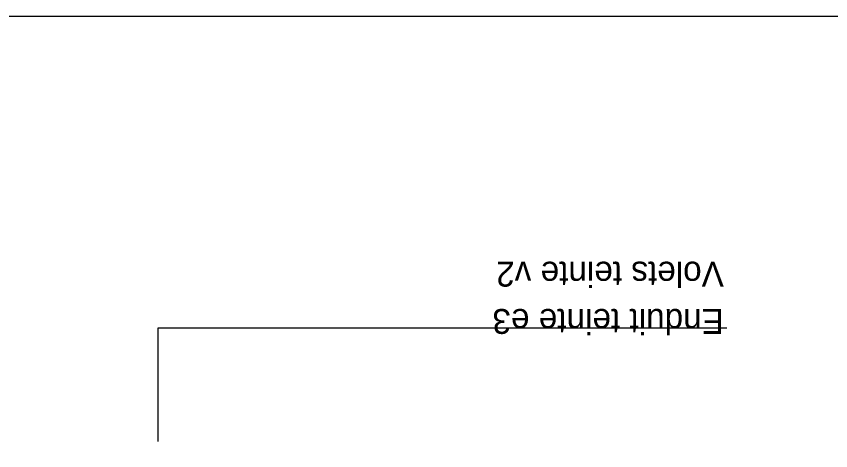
# Model space of a CAD drawing. Header units: metres. Extents: x 44.2 to 128.2, y -61.8 to 3.
# Drawn here: x 70.78 to 77.32, y -6.28 to -2.79 of the extents above; entities that cross this region are included whole.
import ezdxf

# ---------------------------------------------------------------- set-up
doc = ezdxf.new("R2010")
doc.units = ezdxf.units.M
doc.header["$MEASUREMENT"] = 0
doc.layers.add('Calque Commun', color=7, linetype='Continuous')
doc.layers.add('Textes', color=7, linetype='Continuous')
doc.styles.add('Century Gothic4', font='GOTHIC.TTF', dxfattribs={"height": 0.2})

msp = doc.modelspace()

# ---------------------------------------------------------------- linework, layer by layer
at = {"layer": 'Calque Commun', "color": 5, "linetype": 'Continuous', "lineweight": 20}
msp.add_polyline3d([(76.4855, -5.2967, 0), (71.9139, -5.2967, 0), (71.9139, -6.2072, 0)], dxfattribs=at)

# ---------------------------------------------------------------- texts
at = {"layer": 'Textes', "color": 5, "linetype": 'ByBlock', "lineweight": -2, "insert": (76.4607, -4.7599), "char_height": 0.2, "attachment_point": 7, "rotation": 180, "line_spacing_factor": 1.14, "style": 'Century Gothic4'}
msp.add_mtext('Enduit teinte e3\\PVolets teinte v2', dxfattribs=at)

# ---------------------------------------------------------------- meshes
at = {"layer": 'Calque Commun', "color": 7, "linetype": 'Continuous', "lineweight": 5}
mesh = msp.add_polyface(dxfattribs=at)
corners = [(44.2188, -2.7898), (128.2188, -2.7898), (128.2188, -61.7898), (44.2188, -61.7898)]
mesh.append_faces([[corners[k] for k in face] for face in [(0, 1, 2, 3)]], dxfattribs={"color": 7})

doc.saveas('drawing.dxf')
